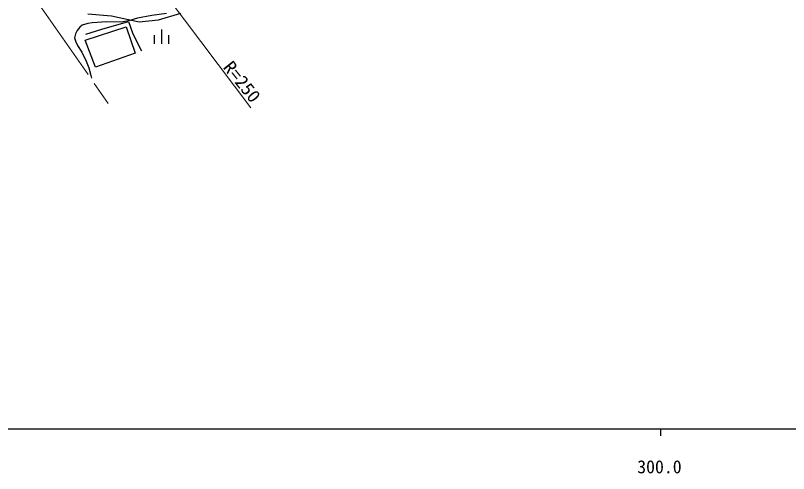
# Model space of a CAD drawing. Units: millimetres, scale not verified. Extents: x 40000 to 680000, y 20000 to 380000.
# Drawn here: x 277486 to 385961, y 198715 to 262956 of the extents above; entities that cross this region are included whole.
import ezdxf
from ezdxf.enums import TextEntityAlignment as Align

# ---------------------------------------------------------------- set-up
doc = ezdxf.new("R2010")
doc.units = ezdxf.units.MM
doc.header["$LTSCALE"] = 1000
doc.linetypes.add('CHAIN', pattern=[18.5, 12, -1.5, 3.5, -1.5])
for name, color, linetype, lineweight in [('M-BGD', 7, 'Continuous', 25), ('M-BMK', 2, 'CHAIN', 13), ('M-STR-HTXT', 7, 'Continuous', 13), ('M-TTL-BAND', 7, 'Continuous', 25)]:
    doc.layers.add(name, color=color, linetype=linetype, lineweight=lineweight)
doc.styles.add('ＭＳ ゴシック', font='')
doc.styles.get('ＭＳ ゴシック').set_extended_font_data('MS Gothic')

msp = doc.modelspace()

# ---------------------------------------------------------------- linework, layer by layer
at = {"layer": 'M-BGD'}
for p, q in [((287632, 263191), (290954, 262884)), ((290954, 262884), (294829, 262084)), ((297535, 262361), (300672, 263284)), ((289619, 261055), (293335, 262107)), ((293335, 262107), (293960, 260364)), ((294829, 262084), (297535, 262361)), ((287284, 259476), (293006, 261384)), ((287350, 260331), (289619, 261055)), ((293006, 261384), (294288, 257668)), ((293960, 260364), (295176, 257996)), ((297972, 260987), (297972, 258987)), ((288698, 255694), (287284, 259476)), ((296972, 260187), (296972, 258987)), ((298972, 260187), (298972, 258987)), ((294288, 257668), (288698, 255694))]:
    msp.add_line(p, q, dxfattribs=at)
msp.add_lwpolyline([(298697, 263209), (296613, 262949), (294630, 262572), (293542, 262251), (292346, 262024), (290324, 262055), (288269, 261940), (287641, 261839), (286823, 261576), (286525, 261327), (286155, 260838), (285889, 260397), (285768, 259840), (285935, 259255), (286196, 258754), (286791, 257799), (287418, 256548), (287796, 255594), (288073, 254550), (288139, 254182)], dxfattribs=at)
at = {"layer": 'M-BMK'}
msp.add_line((280823, 264517), (290477, 250617), dxfattribs=at)
at = {"layer": 'M-STR-HTXT'}
msp.add_line((292271, 274216), (310512, 250021), dxfattribs=at)
at = {"layer": 'M-TTL-BAND'}
for p, q in [((40000, 205000), (579000, 205000)), ((368000, 205000), (368000, 204000))]:
    msp.add_line(p, q, dxfattribs=at)

# ---------------------------------------------------------------- texts
at = {"layer": 'M-STR-HTXT', "style": 'ＭＳ ゴシック', "width": 1.05}
msp.add_text('R=250', height=1833, rotation=308.7, dxfattribs=at).set_placement((306084, 255303), align=Align.BOTTOM_LEFT)
at = {"layer": 'M-TTL-BAND', "style": 'ＭＳ ゴシック'}
msp.add_text('300.0', height=1833, dxfattribs=at).set_placement((367844, 198195), align=Align.BOTTOM_CENTER)

doc.saveas('drawing.dxf')
